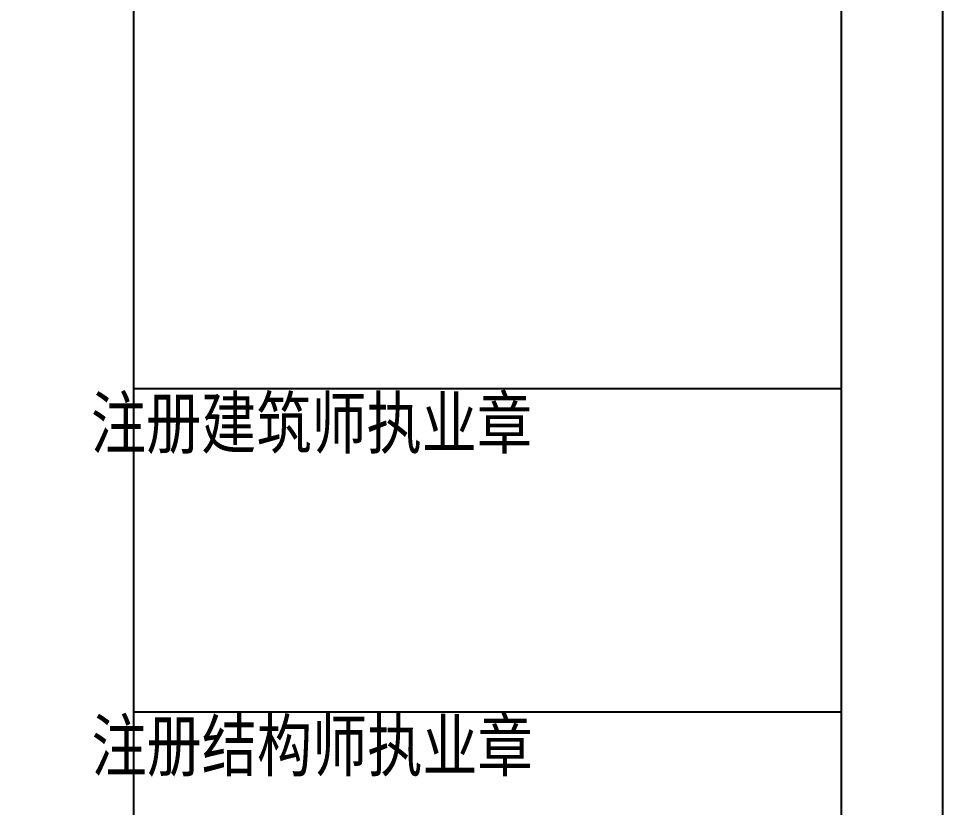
# Model space of a CAD drawing. Extents: x 292423 to 377252, y 106557 to 361882.
# Drawn here: x 367381 to 376523, y 346267 to 354075 of the extents above; entities that cross this region are included whole.
import ezdxf
from ezdxf.enums import TextEntityAlignment as Align

# ---------------------------------------------------------------- set-up
doc = ezdxf.new("R2010")
doc.units = 0
doc.header["$LTSCALE"] = 1000
for name, color, linetype in [('1508', 2, 'Continuous'), ('PUB_TITLE', 4, 'Continuous'), ('tk', 7, 'Continuous')]:
    doc.layers.add(name, color=color, linetype=linetype)
doc.styles.add('hztxt2', font='hztxt2')

# ---------------------------------------------------------------- blocks, each defined once
blk = doc.blocks.new('A1tk')
at = {"layer": 'PUB_TITLE'}
for p, q in [((76100, 47931.8), (83100, 47931.8)), ((76100, 47931.8), (83100, 47931.8)), ((76100, 44731.8), (83100, 44731.8))]:
    blk.add_line(p, q, dxfattribs=at)
at = {"layer": 'tk'}
blk.add_line((76100, 1000), (76100, 58400), dxfattribs=at)
at = {"layer": 'tk', "color": 5}
blk.add_lwpolyline([(0, 0), (0, 59400), (84100, 59400), (84100, 0)], close=True, dxfattribs=at)
at = {"layer": 'tk'}
blk.add_lwpolyline([(2500, 1000), (83100, 1000), (83100, 58400), (2500, 58400)], close=True, dxfattribs=at)
at = {"layer": 'PUB_TITLE', "style": 'hztxt2', "width": 0.8}
for s, p in [('注册建筑师执业章', (77857, 47601.6)), ('注册结构师执业章', (77863.3, 44408.6))]:
    blk.add_text(s, height=500, dxfattribs=at).set_placement(p, align=Align.MIDDLE)

msp = doc.modelspace()

# ---------------------------------------------------------------- block references
at = {"layer": '1508'}
msp.add_blockref('A1tk', (292422.6, 302482.4), dxfattribs=at)

doc.saveas('drawing.dxf')
